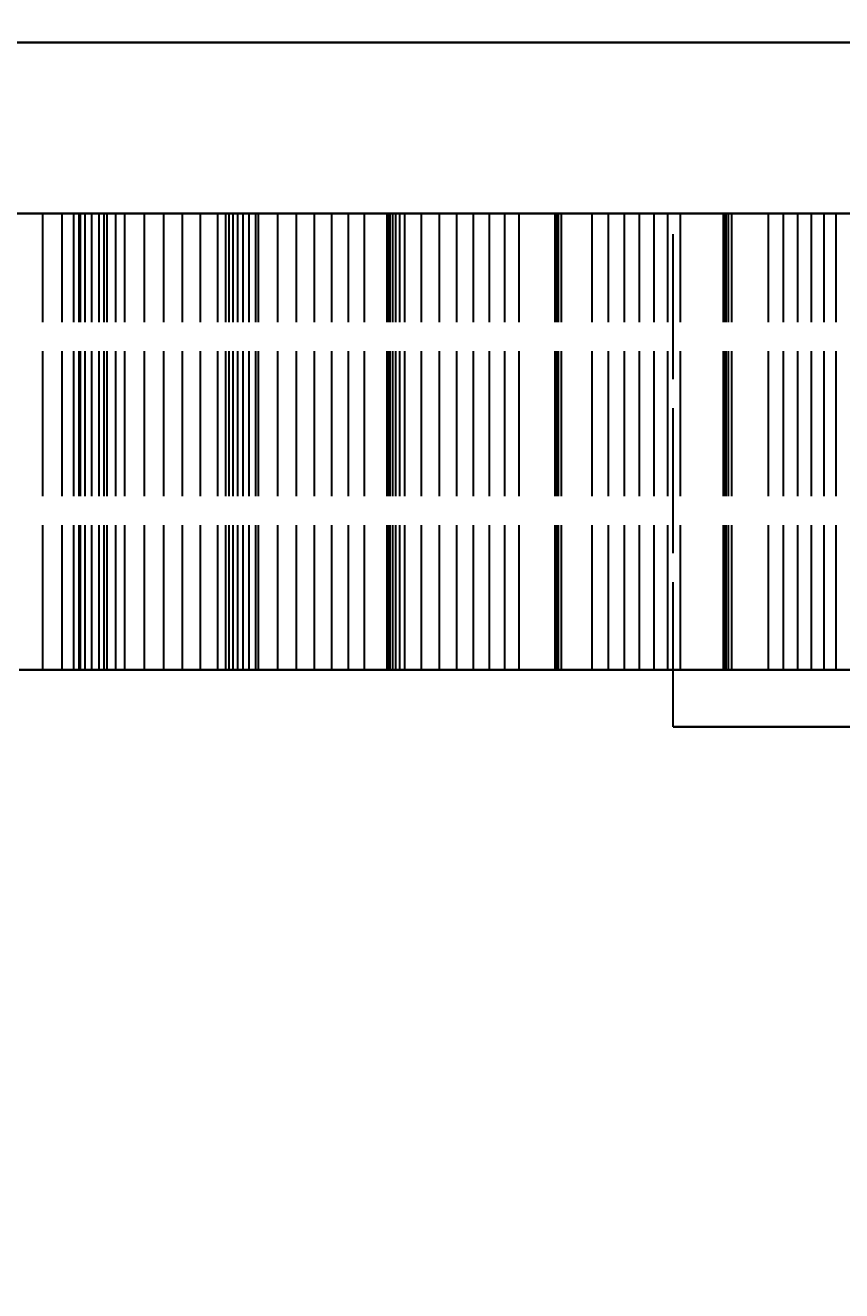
# Model space of a CAD drawing. Header units: millimetres. Extents: x -13 to 276, y -50 to 157.
# Drawn here: x 14.07 to 21.23, y 133.57 to 144.66 of the extents above; entities that cross this region are included whole.
import ezdxf

# ---------------------------------------------------------------- set-up
doc = ezdxf.new("R2010")
doc.units = ezdxf.units.MM
doc.linetypes.add('DASHED', pattern=[1.524, 1.27, -0.254])
for name, color, linetype in [('DIMS', 3, 'CONTINUOUS'), ('HIDDEN', 8, 'DASHED'), ('VISIBLE', 7, 'CONTINUOUS')]:
    doc.layers.add(name, color=color, linetype=linetype)
doc.styles.add('OpenSansCondensed-Light', font='OpenSansCondensed-Light.ttf')
doc.dimstyles.new('EZDXF', dxfattribs={"dimtxt": 0.25, "dimasz": 0.175, "dimexe": 0.375, "dimexo": 0.125, "dimgap": 0.1, "dimtad": 1, "dimlfac": 100, "dimzin": 12, "dimdsep": 46, "dimtxsty": 'OpenSansCondensed-Light', "dimblk": 'ARCHTICK', "dimcen": 2.5, "dimazin": 3, "dimtfac": 0.5, "dimtmove": 2, "dimatfit": 3})

# ---------------------------------------------------------------- blocks, each defined once
blk = doc.blocks.new('_ARCHTICK')
at = {"color": 0, "linetype": 'BYBLOCK', "const_width": 0.15}
blk.add_lwpolyline([(-0.5, -0.5), (0.5, 0.5)], dxfattribs=at)

msp = doc.modelspace()

# ---------------------------------------------------------------- linework, layer by layer
at = {"layer": 'HIDDEN'}
for points in [[(13.44048, 144.51), (14.20238, 144.51), (14.96429, 144.51), (15.72619, 144.51), (16.4881, 144.51), (17.25, 144.51), (18.0119, 144.51), (18.77381, 144.51), (19.53571, 144.51), (20.29762, 144.51), (21.05952, 144.51), (21.82143, 144.51)], [(21.40873, 143.01), (20.71032, 143.01), (20.0119, 143.01), (19.31349, 143.01), (18.61508, 143.01), (17.91667, 143.01), (17.21825, 143.01), (16.51984, 143.01), (15.82143, 143.01), (15.12302, 143.01), (14.4246, 143.01), (13.72619, 143.01)], [(13.72619, 143.01), (14.4246, 143.01), (15.12302, 143.01), (15.82143, 143.01), (16.51984, 143.01), (17.21825, 143.01), (17.91667, 143.01), (18.61508, 143.01), (19.31349, 143.01), (20.0119, 143.01), (20.71032, 143.01), (21.40873, 143.01)], [(21.30357, 143.01), (20.69643, 143.01), (20.08929, 143.01), (19.48214, 143.01), (18.875, 143.01), (18.26786, 143.01), (17.66071, 143.01), (17.05357, 143.01), (16.44643, 143.01), (15.83929, 143.01), (15.23214, 143.01), (14.625, 143.01), (14.01786, 143.01)], [(14.01786, 143.01), (14.625, 143.01), (15.23214, 143.01), (15.83929, 143.01), (16.44643, 143.01), (17.05357, 143.01), (17.66071, 143.01), (18.26786, 143.01), (18.875, 143.01), (19.48214, 143.01), (20.08929, 143.01), (20.69643, 143.01), (21.30357, 143.01)], [(14.22438, 143.01), (14.05085, 143.01)], [(14.05085, 143.01), (14.22438, 143.01)], [(14.39234, 143.01), (14.22438, 143.01)], [(14.22438, 143.01), (14.39234, 143.01)], [(14.22438, 139.01), (14.22438, 143.01)], [(14.22438, 139.01), (14.22438, 143.01)], [(14.55414, 143.01), (14.39234, 143.01)], [(14.39234, 143.01), (14.55414, 143.01)], [(14.39234, 139.01), (14.39234, 143.01)], [(14.39234, 139.01), (14.39234, 143.01)], [(14.76311, 143.01), (14.49499, 143.01)], [(14.49499, 143.01), (14.54275, 143.01)], [(14.54275, 143.01), (14.49499, 143.01)], [(14.49499, 143.01), (14.76311, 143.01)], [(14.49499, 139.01), (14.49499, 143.01)], [(14.49499, 139.01), (14.49499, 143.01)], [(14.54275, 143.01), (14.59577, 143.01)], [(14.59577, 143.01), (14.54275, 143.01)], [(14.54275, 139.01), (14.54275, 143.01)], [(14.54275, 139.01), (14.54275, 143.01)], [(14.8655, 143.01), (14.55414, 143.01)], [(14.55414, 143.01), (14.8655, 143.01)], [(14.55414, 139.01), (14.55414, 143.01)], [(14.55414, 139.01), (14.55414, 143.01)], [(14.59577, 143.01), (14.65426, 143.01)], [(14.65426, 143.01), (14.59577, 143.01)], [(14.59577, 139.01), (14.59577, 143.01)], [(14.59577, 139.01), (14.59577, 143.01)], [(14.65426, 143.01), (14.71845, 143.01)], [(14.71845, 143.01), (14.65426, 143.01)], [(14.65426, 139.01), (14.65426, 143.01)], [(14.65426, 139.01), (14.65426, 143.01)], [(14.71845, 143.01), (14.78869, 143.01)], [(14.78869, 143.01), (14.71845, 143.01)], [(14.71845, 139.01), (14.71845, 143.01)], [(14.71845, 139.01), (14.71845, 143.01)], [(14.94254, 143.01), (14.76311, 143.01)], [(14.76311, 143.01), (14.94254, 143.01)], [(14.76311, 139.01), (14.76311, 143.01)], [(14.76311, 139.01), (14.76311, 143.01)], [(14.78869, 143.01), (14.8655, 143.01)], [(14.8655, 143.01), (14.78869, 143.01)], [(14.78869, 139.01), (14.78869, 143.01)], [(14.78869, 139.01), (14.78869, 143.01)], [(14.8655, 139.01), (14.8655, 143.01)], [(14.8655, 139.01), (14.8655, 143.01)], [(15.11706, 143.01), (14.94254, 143.01)], [(14.94254, 143.01), (15.11706, 143.01)], [(14.94254, 139.01), (14.94254, 143.01)], [(14.94254, 139.01), (14.94254, 143.01)], [(15.28638, 143.01), (15.11706, 143.01)], [(15.11706, 143.01), (15.28638, 143.01)], [(15.11706, 139.01), (15.11706, 143.01)], [(15.11706, 139.01), (15.11706, 143.01)], [(15.45014, 143.01), (15.28638, 143.01)], [(15.28638, 143.01), (15.45014, 143.01)], [(15.28638, 139.01), (15.28638, 143.01)], [(15.28638, 139.01), (15.28638, 143.01)], [(15.6079, 143.01), (15.45014, 143.01)], [(15.45014, 143.01), (15.6079, 143.01)], [(15.45014, 139.01), (15.45014, 143.01)], [(15.45014, 139.01), (15.45014, 143.01)], [(15.75901, 143.01), (15.6079, 143.01)], [(15.6079, 143.01), (15.75901, 143.01)], [(15.6079, 139.01), (15.6079, 143.01)], [(15.6079, 139.01), (15.6079, 143.01)], [(16.09289, 143.01), (15.75901, 143.01)], [(15.75901, 143.01), (16.09289, 143.01)], [(15.75901, 139.01), (15.75901, 143.01)], [(15.75901, 139.01), (15.75901, 143.01)], [(16.11489, 143.01), (15.82922, 143.01)], [(15.82922, 143.01), (15.85831, 143.01)], [(15.85831, 143.01), (15.82922, 143.01)], [(15.82922, 143.01), (16.11489, 143.01)], [(15.82922, 139.01), (15.82922, 143.01)], [(15.82922, 139.01), (15.82922, 143.01)], [(15.85831, 143.01), (15.89298, 143.01)], [(15.89298, 143.01), (15.85831, 143.01)], [(15.85831, 139.01), (15.85831, 143.01)], [(15.85831, 139.01), (15.85831, 143.01)], [(15.89298, 143.01), (15.93344, 143.01)], [(15.93344, 143.01), (15.89298, 143.01)], [(15.89298, 139.01), (15.89298, 143.01)], [(15.89298, 139.01), (15.89298, 143.01)], [(15.93344, 143.01), (15.97996, 143.01)], [(15.97996, 143.01), (15.93344, 143.01)], [(15.93344, 139.01), (15.93344, 143.01)], [(15.93344, 139.01), (15.93344, 143.01)], [(15.97996, 143.01), (16.03292, 143.01)], [(16.03292, 143.01), (15.97996, 143.01)], [(15.97996, 139.01), (15.97996, 143.01)], [(15.97996, 139.01), (15.97996, 143.01)], [(16.03292, 143.01), (16.09289, 143.01)], [(16.09289, 143.01), (16.03292, 143.01)], [(16.03292, 139.01), (16.03292, 143.01)], [(16.03292, 139.01), (16.03292, 143.01)], [(16.09289, 139.01), (16.09289, 143.01)], [(16.09289, 139.01), (16.09289, 143.01)], [(16.28426, 143.01), (16.11489, 143.01)], [(16.11489, 143.01), (16.28426, 143.01)], [(16.11489, 139.01), (16.11489, 143.01)], [(16.11489, 139.01), (16.11489, 143.01)], [(16.44836, 143.01), (16.28426, 143.01)], [(16.28426, 143.01), (16.44836, 143.01)], [(16.28426, 139.01), (16.28426, 143.01)], [(16.28426, 139.01), (16.28426, 143.01)], [(16.6069, 143.01), (16.44836, 143.01)], [(16.44836, 143.01), (16.6069, 143.01)], [(16.44836, 139.01), (16.44836, 143.01)], [(16.44836, 139.01), (16.44836, 143.01)], [(16.75951, 143.01), (16.6069, 143.01)], [(16.6069, 143.01), (16.75951, 143.01)], [(16.6069, 139.01), (16.6069, 143.01)], [(16.6069, 139.01), (16.6069, 143.01)], [(16.90572, 143.01), (16.75951, 143.01)], [(16.75951, 143.01), (16.90572, 143.01)], [(16.75951, 139.01), (16.75951, 143.01)], [(16.75951, 139.01), (16.75951, 143.01)], [(17.04485, 143.01), (16.90572, 143.01)], [(16.90572, 143.01), (17.04485, 143.01)], [(16.90572, 139.01), (16.90572, 143.01)], [(16.90572, 139.01), (16.90572, 143.01)], [(17.39841, 143.01), (17.04485, 143.01)], [(17.04485, 143.01), (17.39841, 143.01)], [(17.04485, 139.01), (17.04485, 143.01)], [(17.04485, 139.01), (17.04485, 143.01)], [(17.5446, 143.01), (17.24384, 143.01)], [(17.24384, 143.01), (17.25401, 143.01)], [(17.25401, 143.01), (17.24384, 143.01)], [(17.24384, 143.01), (17.5446, 143.01)], [(17.24384, 139.01), (17.24384, 143.01)], [(17.24384, 139.01), (17.24384, 143.01)], [(17.25401, 143.01), (17.27002, 143.01)], [(17.27002, 143.01), (17.25401, 143.01)], [(17.25401, 139.01), (17.25401, 143.01)], [(17.25401, 139.01), (17.25401, 143.01)], [(17.27002, 143.01), (17.2921, 143.01)], [(17.2921, 143.01), (17.27002, 143.01)], [(17.27002, 139.01), (17.27002, 143.01)], [(17.27002, 139.01), (17.27002, 143.01)], [(17.2921, 143.01), (17.32056, 143.01)], [(17.32056, 143.01), (17.2921, 143.01)], [(17.2921, 139.01), (17.2921, 143.01)], [(17.2921, 139.01), (17.2921, 143.01)], [(17.32056, 143.01), (17.35579, 143.01)], [(17.35579, 143.01), (17.32056, 143.01)], [(17.32056, 139.01), (17.32056, 143.01)], [(17.32056, 139.01), (17.32056, 143.01)], [(17.35579, 143.01), (17.39841, 143.01)], [(17.39841, 143.01), (17.35579, 143.01)], [(17.35579, 139.01), (17.35579, 143.01)], [(17.35579, 139.01), (17.35579, 143.01)], [(17.39841, 139.01), (17.39841, 143.01)], [(17.39841, 139.01), (17.39841, 143.01)], [(17.70247, 143.01), (17.5446, 143.01)], [(17.5446, 143.01), (17.70247, 143.01)], [(17.5446, 139.01), (17.5446, 143.01)], [(17.5446, 139.01), (17.5446, 143.01)], [(17.85476, 143.01), (17.70247, 143.01)], [(17.70247, 143.01), (17.85476, 143.01)], [(17.70247, 139.01), (17.70247, 143.01)], [(17.70247, 139.01), (17.70247, 143.01)], [(18.00117, 143.01), (17.85476, 143.01)], [(17.85476, 143.01), (18.00117, 143.01)], [(17.85476, 139.01), (17.85476, 143.01)], [(17.85476, 139.01), (17.85476, 143.01)], [(18.14133, 143.01), (18.00117, 143.01)], [(18.00117, 143.01), (18.14133, 143.01)], [(18.00117, 139.01), (18.00117, 143.01)], [(18.00117, 139.01), (18.00117, 143.01)], [(18.27473, 143.01), (18.14133, 143.01)], [(18.14133, 143.01), (18.27473, 143.01)], [(18.14133, 139.01), (18.14133, 143.01)], [(18.14133, 139.01), (18.14133, 143.01)], [(18.40069, 143.01), (18.27473, 143.01)], [(18.27473, 143.01), (18.40069, 143.01)], [(18.27473, 139.01), (18.27473, 143.01)], [(18.27473, 139.01), (18.27473, 143.01)], [(18.77092, 143.01), (18.40069, 143.01)], [(18.40069, 143.01), (18.77092, 143.01)], [(18.40069, 139.01), (18.40069, 143.01)], [(18.40069, 139.01), (18.40069, 143.01)], [(18.71792, 143.01), (18.71514, 143.01)], [(18.71514, 143.01), (18.71866, 143.01)], [(18.71866, 143.01), (18.71514, 143.01)], [(18.71514, 143.01), (18.71792, 143.01)], [(18.71514, 139.01), (18.71514, 143.01)], [(18.71514, 139.01), (18.71514, 143.01)], [(18.72676, 143.01), (18.71792, 143.01)], [(18.71792, 143.01), (18.72676, 143.01)], [(18.71792, 139.01), (18.71792, 143.01)], [(18.71792, 139.01), (18.71792, 143.01)], [(18.71866, 143.01), (18.72881, 143.01)], [(18.72881, 143.01), (18.71866, 143.01)], [(18.71866, 139.01), (18.71866, 143.01)], [(18.71866, 139.01), (18.71866, 143.01)], [(19.04005, 143.01), (18.72676, 143.01)], [(18.72676, 143.01), (19.04005, 143.01)], [(18.72676, 139.01), (18.72676, 143.01)], [(18.72676, 139.01), (18.72676, 143.01)], [(18.72881, 143.01), (18.74601, 143.01)], [(18.74601, 143.01), (18.72881, 143.01)], [(18.72881, 139.01), (18.72881, 143.01)], [(18.72881, 139.01), (18.72881, 143.01)], [(18.74601, 143.01), (18.77092, 143.01)], [(18.77092, 143.01), (18.74601, 143.01)], [(18.74601, 139.01), (18.74601, 143.01)], [(18.74601, 139.01), (18.74601, 143.01)], [(18.77092, 139.01), (18.77092, 143.01)], [(18.77092, 139.01), (18.77092, 143.01)], [(19.18508, 143.01), (19.04005, 143.01)], [(19.04005, 143.01), (19.18508, 143.01)], [(19.04005, 139.01), (19.04005, 143.01)], [(19.04005, 139.01), (19.04005, 143.01)], [(19.32425, 143.01), (19.18508, 143.01)], [(19.18508, 143.01), (19.32425, 143.01)], [(19.18508, 139.01), (19.18508, 143.01)], [(19.18508, 139.01), (19.18508, 143.01)], [(19.45728, 143.01), (19.32425, 143.01)], [(19.32425, 143.01), (19.45728, 143.01)], [(19.32425, 139.01), (19.32425, 143.01)], [(19.32425, 139.01), (19.32425, 143.01)], [(19.58378, 143.01), (19.45728, 143.01)], [(19.45728, 143.01), (19.58378, 143.01)], [(19.45728, 139.01), (19.45728, 143.01)], [(19.45728, 139.01), (19.45728, 143.01)], [(19.70325, 143.01), (19.58378, 143.01)], [(19.58378, 143.01), (19.70325, 143.01)], [(19.58378, 139.01), (19.58378, 143.01)], [(19.58378, 139.01), (19.58378, 143.01)], [(19.81497, 143.01), (19.70325, 143.01)], [(19.70325, 143.01), (19.81497, 143.01)], [(19.70325, 139.01), (19.70325, 143.01)], [(19.70325, 139.01), (19.70325, 143.01)], [(21.32143, 143.01), (21.14683, 143.01), (20.97222, 143.01), (20.79762, 143.01), (20.62302, 143.01), (20.44841, 143.01), (20.27381, 143.01), (20.09921, 143.01), (19.9246, 143.01), (19.75, 143.01)], [(19.75, 143.01), (19.9246, 143.01), (20.09921, 143.01), (20.27381, 143.01), (20.44841, 143.01), (20.62302, 143.01), (20.79762, 143.01), (20.97222, 143.01), (21.14683, 143.01), (21.32143, 143.01)], [(19.75, 138.51), (19.75, 143.01)], [(20.1987, 143.01), (19.81497, 143.01)], [(19.81497, 143.01), (20.1987, 143.01)], [(19.81497, 139.01), (19.81497, 143.01)], [(19.81497, 139.01), (19.81497, 143.01)], [(20.1927, 143.01), (20.19173, 143.01)], [(20.19173, 143.01), (20.1987, 143.01)], [(20.1987, 143.01), (20.19173, 143.01)], [(20.19173, 143.01), (20.1927, 143.01)], [(20.19173, 139.01), (20.19173, 143.01)], [(20.19173, 139.01), (20.19173, 143.01)], [(20.20095, 143.01), (20.1927, 143.01)], [(20.1927, 143.01), (20.20095, 143.01)], [(20.1927, 139.01), (20.1927, 143.01)], [(20.1927, 139.01), (20.1927, 143.01)], [(20.1987, 139.01), (20.1987, 143.01)], [(20.1987, 139.01), (20.1987, 143.01)], [(20.21602, 143.01), (20.20095, 143.01)], [(20.20095, 143.01), (20.21602, 143.01)], [(20.20095, 139.01), (20.20095, 143.01)], [(20.20095, 139.01), (20.20095, 143.01)], [(20.23756, 143.01), (20.21602, 143.01)], [(20.21602, 143.01), (20.23756, 143.01)], [(20.21602, 139.01), (20.21602, 143.01)], [(20.21602, 139.01), (20.21602, 143.01)], [(20.26533, 143.01), (20.23756, 143.01)], [(20.23756, 143.01), (20.26533, 143.01)], [(20.23756, 139.01), (20.23756, 143.01)], [(20.23756, 139.01), (20.23756, 143.01)], [(20.58849, 143.01), (20.26533, 143.01)], [(20.26533, 143.01), (20.58849, 143.01)], [(20.26533, 139.01), (20.26533, 143.01)], [(20.26533, 139.01), (20.26533, 143.01)], [(20.71942, 143.01), (20.58849, 143.01)], [(20.58849, 143.01), (20.71942, 143.01)], [(20.58849, 139.01), (20.58849, 143.01)], [(20.58849, 139.01), (20.58849, 143.01)], [(20.8443, 143.01), (20.71942, 143.01)], [(20.71942, 143.01), (20.8443, 143.01)], [(20.71942, 139.01), (20.71942, 143.01)], [(20.71942, 139.01), (20.71942, 143.01)], [(20.96282, 143.01), (20.8443, 143.01)], [(20.8443, 143.01), (20.96282, 143.01)], [(20.8443, 139.01), (20.8443, 143.01)], [(20.8443, 139.01), (20.8443, 143.01)], [(21.07459, 143.01), (20.96282, 143.01)], [(20.96282, 143.01), (21.07459, 143.01)], [(20.96282, 139.01), (20.96282, 143.01)], [(20.96282, 139.01), (20.96282, 143.01)], [(21.17909, 143.01), (21.07459, 143.01)], [(21.07459, 143.01), (21.17909, 143.01)], [(21.07459, 139.01), (21.07459, 143.01)], [(21.07459, 139.01), (21.07459, 143.01)], [(21.27562, 143.01), (21.17909, 143.01)], [(21.17909, 143.01), (21.27562, 143.01)], [(21.17909, 139.01), (21.17909, 143.01)], [(21.17909, 139.01), (21.17909, 143.01)], [(21.30357, 139.01), (20.69643, 139.01), (20.08929, 139.01), (19.48214, 139.01), (18.875, 139.01), (18.26786, 139.01), (17.66071, 139.01), (17.05357, 139.01), (16.44643, 139.01), (15.83929, 139.01), (15.23214, 139.01), (14.625, 139.01), (14.01786, 139.01)], [(14.01786, 139.01), (14.625, 139.01), (15.23214, 139.01), (15.83929, 139.01), (16.44643, 139.01), (17.05357, 139.01), (17.66071, 139.01), (18.26786, 139.01), (18.875, 139.01), (19.48214, 139.01), (20.08929, 139.01), (20.69643, 139.01), (21.30357, 139.01)], [(14.22438, 139.01), (14.05085, 139.01)], [(14.05085, 139.01), (14.22438, 139.01)], [(14.39234, 139.01), (14.22438, 139.01)], [(14.22438, 139.01), (14.39234, 139.01)], [(14.55414, 139.01), (14.39234, 139.01)], [(14.39234, 139.01), (14.55414, 139.01)], [(14.76311, 139.01), (14.49499, 139.01)], [(14.49499, 139.01), (14.54275, 139.01)], [(14.54275, 139.01), (14.49499, 139.01)], [(14.49499, 139.01), (14.76311, 139.01)], [(14.54275, 139.01), (14.59577, 139.01)], [(14.59577, 139.01), (14.54275, 139.01)], [(14.8655, 139.01), (14.55414, 139.01)], [(14.55414, 139.01), (14.8655, 139.01)], [(14.59577, 139.01), (14.65426, 139.01)], [(14.65426, 139.01), (14.59577, 139.01)], [(14.65426, 139.01), (14.71845, 139.01)], [(14.71845, 139.01), (14.65426, 139.01)], [(14.71845, 139.01), (14.78869, 139.01)], [(14.78869, 139.01), (14.71845, 139.01)], [(14.94254, 139.01), (14.76311, 139.01)], [(14.76311, 139.01), (14.94254, 139.01)], [(14.78869, 139.01), (14.8655, 139.01)], [(14.8655, 139.01), (14.78869, 139.01)], [(15.11706, 139.01), (14.94254, 139.01)], [(14.94254, 139.01), (15.11706, 139.01)], [(15.28638, 139.01), (15.11706, 139.01)], [(15.11706, 139.01), (15.28638, 139.01)], [(15.45014, 139.01), (15.28638, 139.01)], [(15.28638, 139.01), (15.45014, 139.01)], [(15.6079, 139.01), (15.45014, 139.01)], [(15.45014, 139.01), (15.6079, 139.01)], [(15.75901, 139.01), (15.6079, 139.01)], [(15.6079, 139.01), (15.75901, 139.01)], [(16.09289, 139.01), (15.75901, 139.01)], [(15.75901, 139.01), (16.09289, 139.01)], [(16.11489, 139.01), (15.82922, 139.01)], [(15.82922, 139.01), (15.85831, 139.01)], [(15.85831, 139.01), (15.82922, 139.01)], [(15.82922, 139.01), (16.11489, 139.01)], [(15.85831, 139.01), (15.89298, 139.01)], [(15.89298, 139.01), (15.85831, 139.01)], [(15.89298, 139.01), (15.93344, 139.01)], [(15.93344, 139.01), (15.89298, 139.01)], [(15.93344, 139.01), (15.97996, 139.01)], [(15.97996, 139.01), (15.93344, 139.01)], [(15.97996, 139.01), (16.03292, 139.01)], [(16.03292, 139.01), (15.97996, 139.01)], [(16.03292, 139.01), (16.09289, 139.01)], [(16.09289, 139.01), (16.03292, 139.01)], [(16.28426, 139.01), (16.11489, 139.01)], [(16.11489, 139.01), (16.28426, 139.01)], [(16.44836, 139.01), (16.28426, 139.01)], [(16.28426, 139.01), (16.44836, 139.01)], [(16.6069, 139.01), (16.44836, 139.01)], [(16.44836, 139.01), (16.6069, 139.01)], [(16.75951, 139.01), (16.6069, 139.01)], [(16.6069, 139.01), (16.75951, 139.01)], [(16.90572, 139.01), (16.75951, 139.01)], [(16.75951, 139.01), (16.90572, 139.01)], [(17.04485, 139.01), (16.90572, 139.01)], [(16.90572, 139.01), (17.04485, 139.01)], [(17.39841, 139.01), (17.04485, 139.01)], [(17.04485, 139.01), (17.39841, 139.01)], [(17.5446, 139.01), (17.24384, 139.01)], [(17.24384, 139.01), (17.25401, 139.01)], [(17.25401, 139.01), (17.24384, 139.01)], [(17.24384, 139.01), (17.5446, 139.01)], [(17.25401, 139.01), (17.27002, 139.01)], [(17.27002, 139.01), (17.25401, 139.01)], [(17.27002, 139.01), (17.2921, 139.01)], [(17.2921, 139.01), (17.27002, 139.01)], [(17.2921, 139.01), (17.32056, 139.01)], [(17.32056, 139.01), (17.2921, 139.01)], [(17.32056, 139.01), (17.35579, 139.01)], [(17.35579, 139.01), (17.32056, 139.01)], [(17.35579, 139.01), (17.39841, 139.01)], [(17.39841, 139.01), (17.35579, 139.01)], [(17.70247, 139.01), (17.5446, 139.01)], [(17.5446, 139.01), (17.70247, 139.01)], [(17.85476, 139.01), (17.70247, 139.01)], [(17.70247, 139.01), (17.85476, 139.01)], [(18.00117, 139.01), (17.85476, 139.01)], [(17.85476, 139.01), (18.00117, 139.01)], [(18.14133, 139.01), (18.00117, 139.01)], [(18.00117, 139.01), (18.14133, 139.01)], [(18.27473, 139.01), (18.14133, 139.01)], [(18.14133, 139.01), (18.27473, 139.01)], [(18.40069, 139.01), (18.27473, 139.01)], [(18.27473, 139.01), (18.40069, 139.01)], [(18.77092, 139.01), (18.40069, 139.01)], [(18.40069, 139.01), (18.77092, 139.01)], [(18.71792, 139.01), (18.71514, 139.01)], [(18.71514, 139.01), (18.71866, 139.01)], [(18.71866, 139.01), (18.71514, 139.01)], [(18.71514, 139.01), (18.71792, 139.01)], [(18.72676, 139.01), (18.71792, 139.01)], [(18.71792, 139.01), (18.72676, 139.01)], [(18.71866, 139.01), (18.72881, 139.01)], [(18.72881, 139.01), (18.71866, 139.01)], [(19.04005, 139.01), (18.72676, 139.01)], [(18.72676, 139.01), (19.04005, 139.01)], [(18.72881, 139.01), (18.74601, 139.01)], [(18.74601, 139.01), (18.72881, 139.01)], [(18.74601, 139.01), (18.77092, 139.01)], [(18.77092, 139.01), (18.74601, 139.01)], [(19.18508, 139.01), (19.04005, 139.01)], [(19.04005, 139.01), (19.18508, 139.01)], [(19.32425, 139.01), (19.18508, 139.01)], [(19.18508, 139.01), (19.32425, 139.01)], [(19.45728, 139.01), (19.32425, 139.01)], [(19.32425, 139.01), (19.45728, 139.01)], [(19.58378, 139.01), (19.45728, 139.01)], [(19.45728, 139.01), (19.58378, 139.01)], [(19.70325, 139.01), (19.58378, 139.01)], [(19.58378, 139.01), (19.70325, 139.01)], [(19.81497, 139.01), (19.70325, 139.01)], [(19.70325, 139.01), (19.81497, 139.01)], [(20.1987, 139.01), (19.81497, 139.01)], [(19.81497, 139.01), (20.1987, 139.01)], [(20.1927, 139.01), (20.19173, 139.01)], [(20.19173, 139.01), (20.1987, 139.01)], [(20.1987, 139.01), (20.19173, 139.01)], [(20.19173, 139.01), (20.1927, 139.01)], [(20.20095, 139.01), (20.1927, 139.01)], [(20.1927, 139.01), (20.20095, 139.01)], [(20.21602, 139.01), (20.20095, 139.01)], [(20.20095, 139.01), (20.21602, 139.01)], [(20.23756, 139.01), (20.21602, 139.01)], [(20.21602, 139.01), (20.23756, 139.01)], [(20.26533, 139.01), (20.23756, 139.01)], [(20.23756, 139.01), (20.26533, 139.01)], [(20.58849, 139.01), (20.26533, 139.01)], [(20.26533, 139.01), (20.58849, 139.01)], [(20.71942, 139.01), (20.58849, 139.01)], [(20.58849, 139.01), (20.71942, 139.01)], [(20.8443, 139.01), (20.71942, 139.01)], [(20.71942, 139.01), (20.8443, 139.01)], [(20.96282, 139.01), (20.8443, 139.01)], [(20.8443, 139.01), (20.96282, 139.01)], [(21.07459, 139.01), (20.96282, 139.01)], [(20.96282, 139.01), (21.07459, 139.01)], [(21.17909, 139.01), (21.07459, 139.01)], [(21.07459, 139.01), (21.17909, 139.01)], [(21.27562, 139.01), (21.17909, 139.01)], [(21.17909, 139.01), (21.27562, 139.01)], [(21.32143, 138.51), (21.14683, 138.51), (20.97222, 138.51), (20.79762, 138.51), (20.62302, 138.51), (20.44841, 138.51), (20.27381, 138.51), (20.09921, 138.51), (19.9246, 138.51), (19.75, 138.51)], [(19.75, 138.51), (19.9246, 138.51), (20.09921, 138.51), (20.27381, 138.51), (20.44841, 138.51), (20.62302, 138.51), (20.79762, 138.51), (20.97222, 138.51), (21.14683, 138.51), (21.32143, 138.51)]]:
    msp.add_lwpolyline(points, dxfattribs=at)
at = {"layer": 'VISIBLE'}
msp.add_lwpolyline([(21.82143, 144.51), (21.05952, 144.51), (20.29762, 144.51), (19.53571, 144.51), (18.77381, 144.51), (18.0119, 144.51), (17.25, 144.51), (16.4881, 144.51), (15.72619, 144.51), (14.96429, 144.51), (14.20238, 144.51), (13.44048, 144.51)], dxfattribs=at)

# ---------------------------------------------------------------- dimensions: what is measured, and where the dimension line sits
at = {"layer": 'DIMS'}
msp.add_linear_dim(base=(-11.25, 99.01), p1=(14.09, 99.01), p2=(14.09, 156.01), angle=90, dimstyle='EZDXF', override={"dimtxt": 1.6, "dimasz": 1, "dimexe": 0.6, "dimexo": 0.5, "dimdec": 2}, dxfattribs=at).render()

doc.saveas('drawing.dxf')
